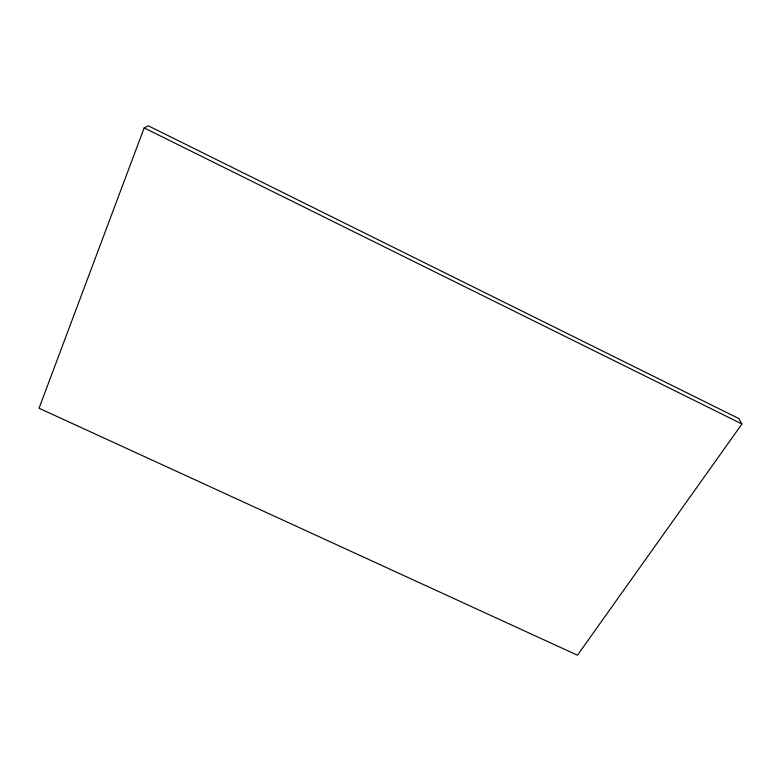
<?xml version="1.0" encoding="UTF-8"?>
<svg xmlns="http://www.w3.org/2000/svg" width="781" height="781" viewBox="0 0 781 781"><rect width="100%" height="100%" fill="white"/><g stroke="black" fill="none" stroke-linecap="round" stroke-linejoin="round"><path stroke-width="1.17" d="M144.163 127.908L39.05 408.238L577.452 655.21L741.95 423.985L738.875 418.577L148.273 125.79L144.163 127.908L741.95 423.985"/></g></svg>
